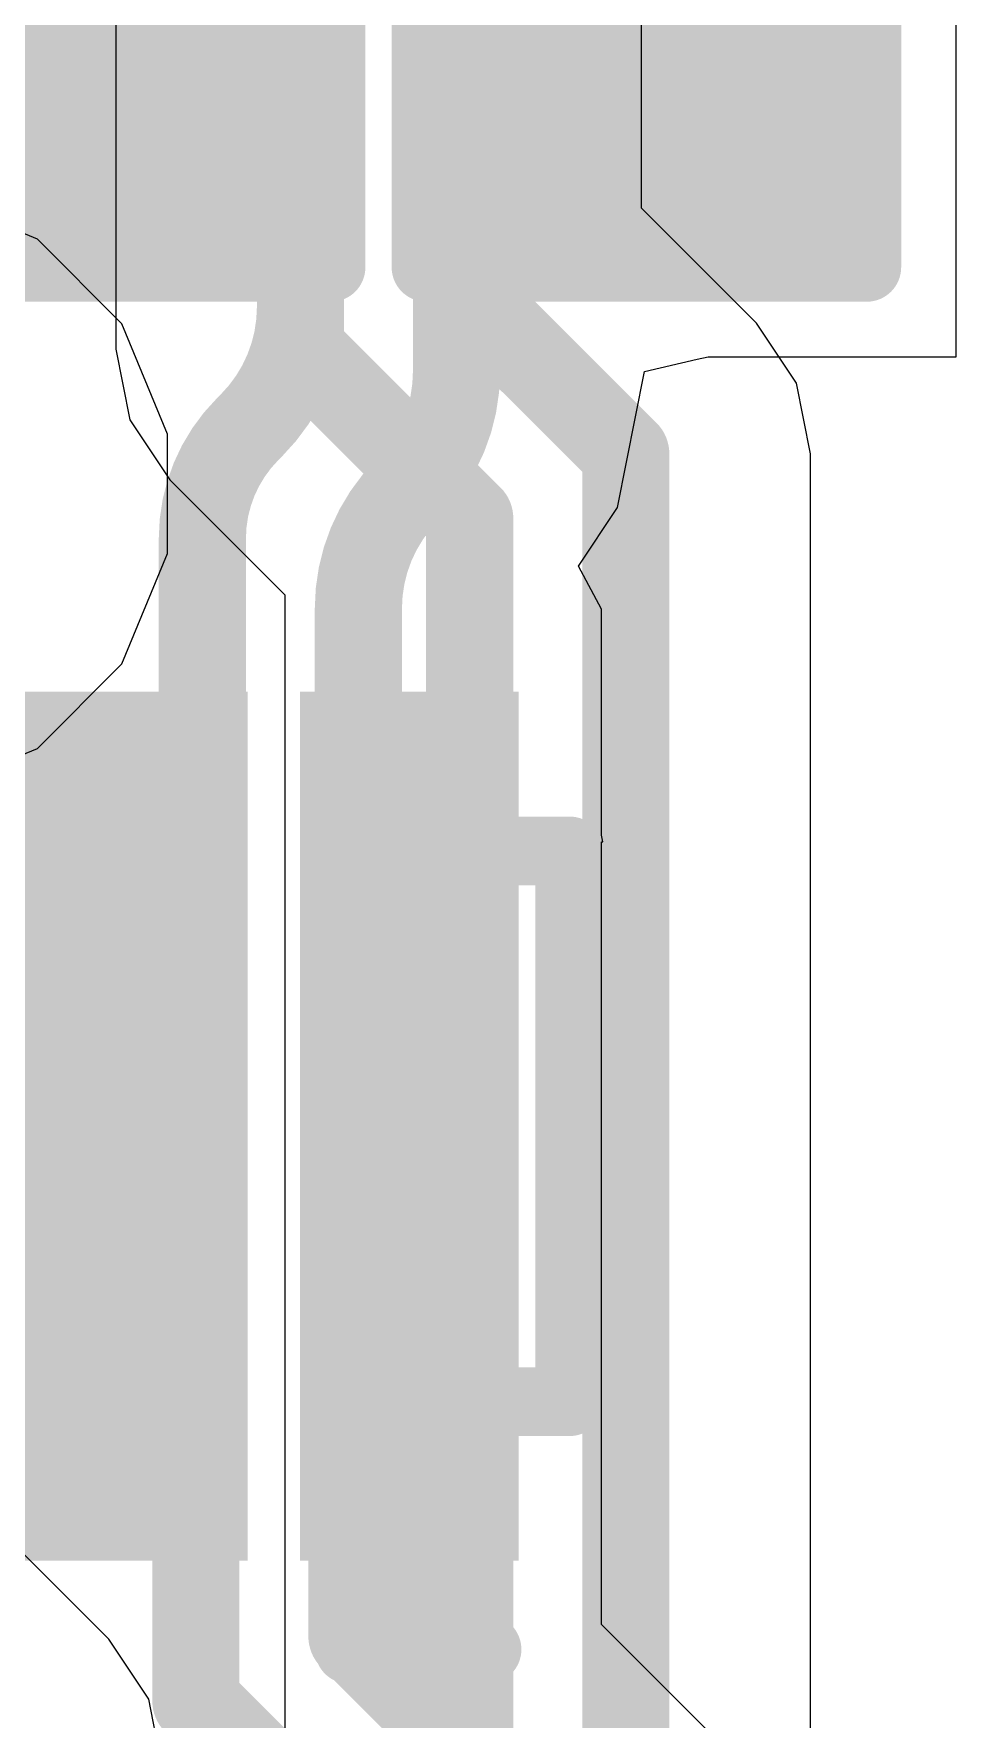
# Model space of a CAD drawing. Header units: inches. Extents: x 0 to 5271, y 0 to 5417.
# Drawn here: x 75.904 to 77.605, y 104.568 to 107.678 of the extents above; entities that cross this region are included whole.
import ezdxf

# ---------------------------------------------------------------- set-up
doc = ezdxf.new("R2010")
doc.units = ezdxf.units.IN
for name, color, linetype in [('Bottom Layer', 5, 'Continuous'), ('Bottom Overlay', 54, 'Continuous'), ('Bottom Paste', 16, 'Continuous'), ('Bottom Solder', 6, 'Continuous'), ('L2_GND1', 16, 'Continuous'), ('L4_PWR', 90, 'Continuous'), ('Top Layer', 1, 'Continuous')]:
    doc.layers.add(name, color=color, linetype=linetype)

# ---------------------------------------------------------------- blocks, each defined once
blk = doc.blocks.new('DFN2510_10L__B_75')
at = {"layer": 'Bottom Layer'}
for points in [[(-0.3, 2.1), (0.3, 2.1), (0.3, 1.9), (-0.3, 1.9)], [(0.5, 2.1), (1.1, 2.1), (1.1, 1.9), (0.5, 1.9)], [(-0.3, 1.6), (0.3, 1.6), (0.3, 1.4), (-0.3, 1.4)], [(0.5, 1.6), (1.1, 1.6), (1.1, 1.4), (0.5, 1.4)], [(-0.3, 1.2), (1.1, 1.2), (1.1, 0.8), (-0.3, 0.8)], [(-0.3, 0.6), (0.3, 0.6), (0.3, 0.4), (-0.3, 0.4)], [(0.5, 0.6), (1.1, 0.6), (1.1, 0.4), (0.5, 0.4)], [(-0.3, 0.1), (0.3, 0.1), (0.3, -0.1), (-0.3, -0.1)], [(0.5, 0.1), (1.1, 0.1), (1.1, -0.1), (0.5, -0.1)]]:
    blk.add_hatch(color=5, dxfattribs=at).paths.add_polyline_path(points)
at = {"layer": 'Bottom Paste'}
for points in [[(-0.3, 2.1), (0.3, 2.1), (0.3, 1.9), (-0.3, 1.9)], [(0.5, 2.1), (1.1, 2.1), (1.1, 1.9), (0.5, 1.9)], [(-0.3, 1.6), (0.3, 1.6), (0.3, 1.4), (-0.3, 1.4)], [(0.5, 1.6), (1.1, 1.6), (1.1, 1.4), (0.5, 1.4)], [(-0.3, 1.2), (1.1, 1.2), (1.1, 0.8), (-0.3, 0.8)], [(-0.3, 0.6), (0.3, 0.6), (0.3, 0.4), (-0.3, 0.4)], [(0.5, 0.6), (1.1, 0.6), (1.1, 0.4), (0.5, 0.4)], [(-0.3, 0.1), (0.3, 0.1), (0.3, -0.1), (-0.3, -0.1)], [(0.5, 0.1), (1.1, 0.1), (1.1, -0.1), (0.5, -0.1)]]:
    blk.add_hatch(color=16, dxfattribs=at).paths.add_polyline_path(points)
at = {"layer": 'Bottom Solder'}
for points in [[(-0.4016, 2.2016), (0.4016, 2.2016), (0.4016, 1.7984), (-0.4016, 1.7984)], [(0.3984, 2.2016), (1.2016, 2.2016), (1.2016, 1.7984), (0.3984, 1.7984)], [(-0.4016, 1.7016), (0.4016, 1.7016), (0.4016, 1.2984), (-0.4016, 1.2984)], [(0.3984, 1.7016), (1.2016, 1.7016), (1.2016, 1.2984), (0.3984, 1.2984)], [(-0.4016, 1.3016), (1.2016, 1.3016), (1.2016, 0.6984), (-0.4016, 0.6984)], [(-0.4016, 0.7016), (0.4016, 0.7016), (0.4016, 0.2984), (-0.4016, 0.2984)], [(0.3984, 0.7016), (1.2016, 0.7016), (1.2016, 0.2984), (0.3984, 0.2984)], [(-0.4016, 0.2016), (0.4016, 0.2016), (0.4016, -0.2016), (-0.4016, -0.2016)], [(0.3984, 0.2016), (1.2016, 0.2016), (1.2016, -0.2016), (0.3984, -0.2016)]]:
    blk.add_hatch(color=6, dxfattribs=at).paths.add_polyline_path(points)
at = {"layer": 'Bottom Overlay'}
for points in [[(-0.108, 2.2954, 0.127, 0.127, 0), (-0.108, 2.1938, 0.127, 0.127, 0)], [(-0.108, 2.2954, 0.127, 0.127, 0), (0.908, 2.2954, 0.127, 0.127, 0)], [(0.908, 2.2954, 0.127, 0.127, 0), (0.908, 2.1938, 0.127, 0.127, 0)], [(-0.5652, 0.111, 0.127, 0.127, 0), (-0.4382, -0.016, 0.127, 0.127, 0)], [(-0.5652, 0.111, 0.127, 0.127, 0), (-0.5652, -0.143, 0.127, 0.127, 0)], [(-0.4382, -0.016, 0.127, 0.127, 0), (-0.5652, -0.143, 0.127, 0.127, 0)], [(-0.108, -0.1938, 0.127, 0.127, 0), (-0.108, -0.2954, 0.127, 0.127, 0)], [(0.908, -0.1938, 0.127, 0.127, 0), (0.908, -0.2954, 0.127, 0.127, 0)], [(-0.108, -0.2954, 0.127, 0.127, 0), (0.908, -0.2954, 0.127, 0.127, 0)]]:
    blk.add_lwpolyline(points, format="xyseb", dxfattribs=at)
for points in [[(-0.1398, 2.2954, 0.0635, 0.0635, 1), (-0.0763, 2.2954, 0.0635, 0.0635, 1)], [(-0.1398, 2.2954, 0.0635, 0.0635, 1), (-0.0763, 2.2954, 0.0635, 0.0635, 1)], [(0.8762, 2.2954, 0.0635, 0.0635, 1), (0.9397, 2.2954, 0.0635, 0.0635, 1)], [(0.8762, 2.2954, 0.0635, 0.0635, 1), (0.9397, 2.2954, 0.0635, 0.0635, 1)], [(-0.1398, 2.1938, 0.0635, 0.0635, 1), (-0.0763, 2.1938, 0.0635, 0.0635, 1)], [(0.8762, 2.1938, 0.0635, 0.0635, 1), (0.9397, 2.1938, 0.0635, 0.0635, 1)], [(-0.597, 0.111, 0.0635, 0.0635, 1), (-0.5335, 0.111, 0.0635, 0.0635, 1)], [(-0.597, 0.111, 0.0635, 0.0635, 1), (-0.5335, 0.111, 0.0635, 0.0635, 1)], [(-0.47, -0.016, 0.0635, 0.0635, 1), (-0.4065, -0.016, 0.0635, 0.0635, 1)], [(-0.47, -0.016, 0.0635, 0.0635, 1), (-0.4065, -0.016, 0.0635, 0.0635, 1)], [(-0.597, -0.143, 0.0635, 0.0635, 1), (-0.5335, -0.143, 0.0635, 0.0635, 1)], [(-0.597, -0.143, 0.0635, 0.0635, 1), (-0.5335, -0.143, 0.0635, 0.0635, 1)], [(-0.1398, -0.1938, 0.0635, 0.0635, 1), (-0.0763, -0.1938, 0.0635, 0.0635, 1)], [(0.8762, -0.1938, 0.0635, 0.0635, 1), (0.9397, -0.1938, 0.0635, 0.0635, 1)], [(-0.1398, -0.2954, 0.0635, 0.0635, 1), (-0.0763, -0.2954, 0.0635, 0.0635, 1)], [(-0.1398, -0.2954, 0.0635, 0.0635, 1), (-0.0763, -0.2954, 0.0635, 0.0635, 1)], [(0.8762, -0.2954, 0.0635, 0.0635, 1), (0.9397, -0.2954, 0.0635, 0.0635, 1)], [(0.8762, -0.2954, 0.0635, 0.0635, 1), (0.9397, -0.2954, 0.0635, 0.0635, 1)]]:
    blk.add_lwpolyline(points, format="xyseb", close=True, dxfattribs=at)
blk = doc.blocks.new('CAP_0402_B_637')
at = {"layer": 'Bottom Layer'}
for points in [[(-0.2413, 0.3175), (-0.2413, -0.3175), (-0.6985, -0.3175), (-0.6985, 0.3175)], [(0.6985, 0.3175), (0.6985, -0.3175), (0.2413, -0.3175), (0.2413, 0.3175)]]:
    blk.add_hatch(color=5, dxfattribs=at).paths.add_polyline_path(points)
at = {"layer": 'Bottom Paste'}
for points in [[(-0.2413, 0.3175), (-0.2413, -0.3175), (-0.6985, -0.3175), (-0.6985, 0.3175)], [(0.6985, 0.3175), (0.6985, -0.3175), (0.2413, -0.3175), (0.2413, 0.3175)]]:
    blk.add_hatch(color=16, dxfattribs=at).paths.add_polyline_path(points)
at = {"layer": 'Bottom Solder'}
for points in [[(-0.1813, 0.3775), (-0.1813, -0.3775), (-0.7585, -0.3775), (-0.7585, 0.3775)], [(0.7585, 0.3775), (0.7585, -0.3775), (0.1813, -0.3775), (0.1813, 0.3775)]]:
    blk.add_hatch(color=6, dxfattribs=at).paths.add_polyline_path(points)
at = {"layer": 'Bottom Overlay'}
for points in [[(-0.7874, 0.4064, 0.127, 0.127, 0), (-0.7874, -0.4064, 0.127, 0.127, 0)], [(-0.7874, 0.4064, 0.127, 0.127, 0), (-0.2794, 0.4064, 0.127, 0.127, 0)], [(0.2794, 0.4064, 0.127, 0.127, 0), (0.7874, 0.4064, 0.127, 0.127, 0)], [(0.7874, 0.4064, 0.127, 0.127, 0), (0.7874, -0.4064, 0.127, 0.127, 0)], [(-0.7874, -0.4064, 0.127, 0.127, 0), (-0.2794, -0.4064, 0.127, 0.127, 0)], [(0.2794, -0.4064, 0.127, 0.127, 0), (0.7874, -0.4064, 0.127, 0.127, 0)]]:
    blk.add_lwpolyline(points, format="xyseb", dxfattribs=at)
for points in [[(-0.8192, 0.4064, 0.0635, 0.0635, 1), (-0.7557, 0.4064, 0.0635, 0.0635, 1)], [(-0.8192, 0.4064, 0.0635, 0.0635, 1), (-0.7557, 0.4064, 0.0635, 0.0635, 1)], [(-0.3112, 0.4064, 0.0635, 0.0635, 1), (-0.2477, 0.4064, 0.0635, 0.0635, 1)], [(0.2476, 0.4064, 0.0635, 0.0635, 1), (0.3111, 0.4064, 0.0635, 0.0635, 1)], [(0.7556, 0.4064, 0.0635, 0.0635, 1), (0.8191, 0.4064, 0.0635, 0.0635, 1)], [(0.7556, 0.4064, 0.0635, 0.0635, 1), (0.8191, 0.4064, 0.0635, 0.0635, 1)], [(-0.8192, -0.4064, 0.0635, 0.0635, 1), (-0.7557, -0.4064, 0.0635, 0.0635, 1)], [(-0.8192, -0.4064, 0.0635, 0.0635, 1), (-0.7557, -0.4064, 0.0635, 0.0635, 1)], [(-0.3112, -0.4064, 0.0635, 0.0635, 1), (-0.2477, -0.4064, 0.0635, 0.0635, 1)], [(0.2476, -0.4064, 0.0635, 0.0635, 1), (0.3111, -0.4064, 0.0635, 0.0635, 1)], [(0.7556, -0.4064, 0.0635, 0.0635, 1), (0.8191, -0.4064, 0.0635, 0.0635, 1)], [(0.7556, -0.4064, 0.0635, 0.0635, 1), (0.8191, -0.4064, 0.0635, 0.0635, 1)]]:
    blk.add_lwpolyline(points, format="xyseb", close=True, dxfattribs=at)
blk = doc.blocks.new('CAP_0402_B_638')
at = {"layer": 'Bottom Layer'}
for points in [[(-0.2413, 0.3175), (-0.2413, -0.3175), (-0.6985, -0.3175), (-0.6985, 0.3175)], [(0.6985, 0.3175), (0.6985, -0.3175), (0.2413, -0.3175), (0.2413, 0.3175)]]:
    blk.add_hatch(color=5, dxfattribs=at).paths.add_polyline_path(points)
at = {"layer": 'Bottom Paste'}
for points in [[(-0.2413, 0.3175), (-0.2413, -0.3175), (-0.6985, -0.3175), (-0.6985, 0.3175)], [(0.6985, 0.3175), (0.6985, -0.3175), (0.2413, -0.3175), (0.2413, 0.3175)]]:
    blk.add_hatch(color=16, dxfattribs=at).paths.add_polyline_path(points)
at = {"layer": 'Bottom Solder'}
for points in [[(-0.1813, 0.3775), (-0.1813, -0.3775), (-0.7585, -0.3775), (-0.7585, 0.3775)], [(0.7585, 0.3775), (0.7585, -0.3775), (0.1813, -0.3775), (0.1813, 0.3775)]]:
    blk.add_hatch(color=6, dxfattribs=at).paths.add_polyline_path(points)
at = {"layer": 'Bottom Overlay'}
for points in [[(-0.7874, 0.4064, 0.127, 0.127, 0), (-0.7874, -0.4064, 0.127, 0.127, 0)], [(-0.7874, 0.4064, 0.127, 0.127, 0), (-0.2794, 0.4064, 0.127, 0.127, 0)], [(0.2794, 0.4064, 0.127, 0.127, 0), (0.7874, 0.4064, 0.127, 0.127, 0)], [(0.7874, 0.4064, 0.127, 0.127, 0), (0.7874, -0.4064, 0.127, 0.127, 0)], [(-0.7874, -0.4064, 0.127, 0.127, 0), (-0.2794, -0.4064, 0.127, 0.127, 0)], [(0.2794, -0.4064, 0.127, 0.127, 0), (0.7874, -0.4064, 0.127, 0.127, 0)]]:
    blk.add_lwpolyline(points, format="xyseb", dxfattribs=at)
for points in [[(-0.8192, 0.4064, 0.0635, 0.0635, 1), (-0.7557, 0.4064, 0.0635, 0.0635, 1)], [(-0.8192, 0.4064, 0.0635, 0.0635, 1), (-0.7557, 0.4064, 0.0635, 0.0635, 1)], [(-0.3112, 0.4064, 0.0635, 0.0635, 1), (-0.2477, 0.4064, 0.0635, 0.0635, 1)], [(0.2476, 0.4064, 0.0635, 0.0635, 1), (0.3111, 0.4064, 0.0635, 0.0635, 1)], [(0.7556, 0.4064, 0.0635, 0.0635, 1), (0.8191, 0.4064, 0.0635, 0.0635, 1)], [(0.7556, 0.4064, 0.0635, 0.0635, 1), (0.8191, 0.4064, 0.0635, 0.0635, 1)], [(-0.8192, -0.4064, 0.0635, 0.0635, 1), (-0.7557, -0.4064, 0.0635, 0.0635, 1)], [(-0.8192, -0.4064, 0.0635, 0.0635, 1), (-0.7557, -0.4064, 0.0635, 0.0635, 1)], [(-0.3112, -0.4064, 0.0635, 0.0635, 1), (-0.2477, -0.4064, 0.0635, 0.0635, 1)], [(0.2476, -0.4064, 0.0635, 0.0635, 1), (0.3111, -0.4064, 0.0635, 0.0635, 1)], [(0.7556, -0.4064, 0.0635, 0.0635, 1), (0.8191, -0.4064, 0.0635, 0.0635, 1)], [(0.7556, -0.4064, 0.0635, 0.0635, 1), (0.8191, -0.4064, 0.0635, 0.0635, 1)]]:
    blk.add_lwpolyline(points, format="xyseb", close=True, dxfattribs=at)

msp = doc.modelspace()

# ---------------------------------------------------------------- linework, layer by layer
at = {"layer": 'Bottom Layer'}
for p, q in [((77.6054, 107.0822), (77.6054, 108.022)), ((77.0306, 107.0549), (77.1277, 107.0778)), ((77.1277, 107.0778), (77.1475, 107.0822)), ((77.1475, 107.0822), (77.6054, 107.0822)), ((76.9807, 106.8039), (77.0306, 107.0549)), ((76.9084, 106.6957), (76.9807, 106.8039)), ((76.9508, 106.6164), (76.9084, 106.6957)), ((76.9508, 106.1994), (76.9508, 106.6164)), ((76.9508, 106.6164), (76.9508, 106.6164)), ((76.9532, 106.1874), (76.9508, 106.1994)), ((76.9508, 105.5084), (76.9508, 106.1874)), ((76.9508, 106.1874), (76.9532, 106.1874)), ((76.9508, 104.7433), (76.9508, 105.5084)), ((77.2132, 104.4809), (76.9508, 104.7433))]:
    msp.add_line(p, q, dxfattribs=at)
for points in [[(76.0456, 107.5573, 0.1608, 0.1608, 0), (76.1556, 107.4472, 0.1608, 0.1608, 0)], [(76.9238, 107.4547, 0.1608, 0.1608, 0), (77.0339, 107.5648, 0.1608, 0.1608, 0)], [(76.2477, 107.4091, 0.1608, 0.1608, -0.198912), (76.1556, 107.4472, 0.1608, 0.1608, 0)], [(76.9238, 107.4547, 0.1608, 0.1608, -0.198877), (76.8318, 107.4166, 0.1608, 0.1608, 0)], [(76.9238, 107.4547, 0.1608, 0.1608, -0.198877), (76.8318, 107.4166, 0.1608, 0.1608, 0)], [(76.9238, 107.4547, 0.1608, 0.1608, -0.198877), (76.8318, 107.4166, 0.1608, 0.1608, 0)], [(76.9238, 107.4547, 0.1608, 0.1608, -0.198877), (76.8318, 107.4166, 0.1608, 0.1608, 0)], [(76.2477, 107.4091, 0.1608, 0.1608, -0.198912), (76.3398, 107.3709, 0.1608, 0.1608, 0)], [(76.7397, 107.3784, 0.1608, 0.1608, -0.198912), (76.8318, 107.4166, 0.1608, 0.1608, 0)], [(76.7397, 107.3784, 0.1608, 0.1608, -0.198912), (76.8318, 107.4166, 0.1608, 0.1608, 0)], [(76.7397, 107.3784, 0.1608, 0.1608, -0.198912), (76.8318, 107.4166, 0.1608, 0.1608, 0)], [(76.7397, 107.3784, 0.1608, 0.1608, -0.198912), (76.8318, 107.4166, 0.1608, 0.1608, 0)], [(76.3398, 107.3709, 0.1608, 0.1608, -0.198912), (76.3958, 107.2356, 0.1608, 0.1608, 0)], [(76.6836, 107.2432, 0.1608, 0.1608, -0.19884), (76.7397, 107.3784, 0.1608, 0.1608, 0)], [(76.3958, 107.1741, 0.1608, 0.1608, 0), (76.3958, 107.2357, 0.1608, 0.1608, 0)], [(76.6836, 107.2431, 0.1608, 0.1608, -0.00007), (76.6836, 107.2432, 0.1608, 0.1608, 0)], [(76.6836, 107.0549, 0.1608, 0.1608, 0), (76.6836, 107.2431, 0.1608, 0.1608, 0)], [(76.3958, 107.1741, 0.1608, 0.1608, -0.198905), (76.3053, 106.9556, 0.1608, 0.1608, 0)], [(76.6836, 107.0549, 0.1608, 0.1608, -0.198912), (76.5931, 106.8364, 0.1608, 0.1608, 0)], [(76.6836, 107.0549, 0.1608, 0.1608, -0.198912), (76.5931, 106.8364, 0.1608, 0.1608, 0)], [(76.6836, 107.0549, 0.1608, 0.1608, -0.198912), (76.5931, 106.8364, 0.1608, 0.1608, 0)], [(76.6836, 107.0549, 0.1608, 0.1608, -0.198912), (76.5931, 106.8364, 0.1608, 0.1608, 0)], [(76.2148, 106.7469, 0.1608, 0.1608, -0.19888), (76.2984, 106.9487, 0.1608, 0.1608, 0)], [(76.2148, 106.7469, 0.1608, 0.1608, -0.198898), (76.2984, 106.9487, 0.1608, 0.1608, 0)], [(76.2984, 106.9487, 0.1608, 0.1608, 0), (76.3054, 106.9556, 0.1608, 0.1608, 0)], [(76.5026, 106.6179, 0.1608, 0.1608, -0.198912), (76.5931, 106.8364, 0.1608, 0.1608, 0)], [(76.5026, 106.6179, 0.1608, 0.1608, -0.198912), (76.5931, 106.8364, 0.1608, 0.1608, 0)], [(76.5026, 106.6179, 0.1608, 0.1608, -0.198912), (76.5931, 106.8364, 0.1608, 0.1608, 0)], [(76.5026, 106.6179, 0.1608, 0.1608, -0.198912), (76.5931, 106.8364, 0.1608, 0.1608, 0)], [(76.2148, 106.4435, 0.1608, 0.1608, 0), (76.2148, 106.7469, 0.1608, 0.1608, 0)], [(76.5026, 106.4435, 0.1608, 0.1608, 0), (76.5026, 106.6179, 0.1608, 0.1608, 0)], [(76.2148, 106.4435, 0.1608, 0.1608, -0.198912), (76.1618, 106.3154, 0.1608, 0.1608, 0)], [(76.5557, 106.3154, 0.1608, 0.1608, -0.19889), (76.5026, 106.4435, 0.1608, 0.1608, 0)], [(76.5557, 106.3154, 0.1608, 0.1608, -0.19889), (76.5026, 106.4435, 0.1608, 0.1608, 0)], [(76.5557, 106.3154, 0.1608, 0.1608, -0.19889), (76.5026, 106.4435, 0.1608, 0.1608, 0)], [(76.5557, 106.3154, 0.1608, 0.1608, -0.19889), (76.5026, 106.4435, 0.1608, 0.1608, 0)], [(76.1087, 106.1874, 0.1608, 0.1608, -0.198912), (76.1618, 106.3154, 0.1608, 0.1608, 0)], [(76.5557, 106.3154, 0.1608, 0.1608, -0.198807), (76.6087, 106.1874, 0.1608, 0.1608, 0)], [(76.5557, 106.3154, 0.1608, 0.1608, -0.198807), (76.6087, 106.1874, 0.1608, 0.1608, 0)], [(76.5557, 106.3154, 0.1608, 0.1608, -0.198807), (76.6087, 106.1874, 0.1608, 0.1608, 0)], [(76.5557, 106.3154, 0.1608, 0.1608, -0.198912), (76.6087, 106.1874, 0.1608, 0.1608, 0)], [(76.1088, 106.0624, 0.1608, 0.1608, 0), (76.1088, 106.1873, 0.1608, 0.1608, 0)], [(76.6087, 106.1874, 0.1608, 0.1608, -0.000102), (76.6087, 106.1874, 0.1608, 0.1608, 0)], [(76.6087, 106.1874, 0.1608, 0.1608, -0.000102), (76.6087, 106.1874, 0.1608, 0.1608, 0)], [(76.6087, 106.0624, 0.1608, 0.1608, 0), (76.6087, 106.1873, 0.1608, 0.1608, 0)], [(76.0968, 106.0624, 0.1608, 0.1608, 0), (76.1088, 106.0624, 0.1608, 0.1608, 0)], [(76.1088, 105.8505, 0.1608, 0.1608, 0), (76.1088, 106.0624, 0.1608, 0.1608, 0)], [(76.5849, 105.8504, 0.1608, 0.1608, 0), (76.5849, 106.0624, 0.1608, 0.1608, 0)], [(76.5849, 106.0624, 0.1608, 0.1608, 0), (76.5968, 106.0624, 0.1608, 0.1608, 0)], [(76.1088, 105.8505, 0.1608, 0.1608, 0), (76.1556, 105.8036, 0.1608, 0.1608, 0)], [(76.538, 105.8036, 0.1608, 0.1608, 0), (76.5849, 105.8504, 0.1608, 0.1608, 0)], [(76.1556, 105.8036, 0.1608, 0.1608, 0), (76.2029, 105.8036, 0.1608, 0.1608, 0)], [(76.2029, 105.5212, 0.1608, 0.1608, 0), (76.2029, 105.8036, 0.1608, 0.1608, 0)], [(76.4907, 105.8036, 0.1608, 0.1608, 0), (76.538, 105.8036, 0.1608, 0.1608, 0)], [(76.4907, 105.5212, 0.1608, 0.1608, 0), (76.4907, 105.8036, 0.1608, 0.1608, 0)], [(76.0968, 105.4624, 0.1608, 0.1608, 0), (76.1556, 105.5212, 0.1608, 0.1608, 0)], [(76.1556, 105.5212, 0.1608, 0.1608, 0), (76.2029, 105.5212, 0.1608, 0.1608, 0)], [(76.4907, 105.5212, 0.1608, 0.1608, 0), (76.538, 105.5212, 0.1608, 0.1608, 0)], [(76.538, 105.5212, 0.1608, 0.1608, 0), (76.5968, 105.4624, 0.1608, 0.1608, 0)], [(76.0968, 105.2624, 0.1608, 0.1608, 0), (76.0968, 105.4624, 0.1608, 0.1608, 0)], [(76.5968, 105.2624, 0.1608, 0.1608, 0), (76.5968, 105.4624, 0.1608, 0.1608, 0)], [(76.0968, 105.2624, 0.1608, 0.1608, 0), (76.1088, 105.2624, 0.1608, 0.1608, 0)], [(76.1088, 105.0505, 0.1608, 0.1608, 0), (76.1088, 105.2624, 0.1608, 0.1608, 0)], [(76.5849, 105.0504, 0.1608, 0.1608, 0), (76.5849, 105.2624, 0.1608, 0.1608, 0)], [(76.5849, 105.2624, 0.1608, 0.1608, 0), (76.5968, 105.2624, 0.1608, 0.1608, 0)], [(76.1088, 105.0505, 0.1608, 0.1608, 0), (76.2029, 104.9563, 0.1608, 0.1608, 0)], [(76.4907, 104.9563, 0.1608, 0.1608, 0), (76.5849, 105.0504, 0.1608, 0.1608, 0)], [(76.2029, 104.9563, 0.1608, 0.1608, 0), (76.2029, 104.9563, 0.1608, 0.1608, 0)], [(76.2029, 104.602, 0.1608, 0.1608, 0), (76.2029, 104.9563, 0.1608, 0.1608, 0)], [(76.4907, 104.7212, 0.1608, 0.1608, 0), (76.4907, 104.9563, 0.1608, 0.1608, 0)], [(76.4907, 104.7212, 0.1608, 0.1608, 0), (77.0719, 104.14, 0.1608, 0.1608, 0)], [(76.2029, 104.602, 0.1608, 0.1608, 0), (76.9527, 103.8522, 0.1608, 0.1608, 0)]]:
    msp.add_lwpolyline(points, format="xyseb", dxfattribs=at)
for points in [[(76.0054, 107.5573, 0.0804, 0.0804, 1), (76.0858, 107.5573, 0.0804, 0.0804, 1)], [(76.9937, 107.5648, 0.0804, 0.0804, 1), (77.0741, 107.5648, 0.0804, 0.0804, 1)], [(76.1154, 107.4472, 0.0804, 0.0804, 1), (76.1958, 107.4472, 0.0804, 0.0804, 1)], [(76.1155, 107.4472, 0.0804, 0.0804, 1), (76.1958, 107.4472, 0.0804, 0.0804, 1)], [(76.8836, 107.4547, 0.0804, 0.0804, 1), (76.964, 107.4547, 0.0804, 0.0804, 1)], [(76.8836, 107.4547, 0.0804, 0.0804, 1), (76.964, 107.4547, 0.0804, 0.0804, 1)], [(76.8836, 107.4547, 0.0804, 0.0804, 1), (76.964, 107.4547, 0.0804, 0.0804, 1)], [(76.8836, 107.4547, 0.0804, 0.0804, 1), (76.964, 107.4547, 0.0804, 0.0804, 1)], [(76.8836, 107.4547, 0.0804, 0.0804, 1), (76.964, 107.4547, 0.0804, 0.0804, 1)], [(76.2075, 107.4091, 0.0804, 0.0804, 1), (76.2879, 107.4091, 0.0804, 0.0804, 1)], [(76.2075, 107.4091, 0.0804, 0.0804, 1), (76.2879, 107.4091, 0.0804, 0.0804, 1)], [(76.7916, 107.4166, 0.0804, 0.0804, 1), (76.872, 107.4166, 0.0804, 0.0804, 1)], [(76.7916, 107.4166, 0.0804, 0.0804, 1), (76.872, 107.4166, 0.0804, 0.0804, 1)], [(76.7916, 107.4166, 0.0804, 0.0804, 1), (76.872, 107.4166, 0.0804, 0.0804, 1)], [(76.7916, 107.4166, 0.0804, 0.0804, 1), (76.872, 107.4166, 0.0804, 0.0804, 1)], [(76.7916, 107.4166, 0.0804, 0.0804, 1), (76.872, 107.4166, 0.0804, 0.0804, 1)], [(76.7916, 107.4166, 0.0804, 0.0804, 1), (76.872, 107.4166, 0.0804, 0.0804, 1)], [(76.7916, 107.4166, 0.0804, 0.0804, 1), (76.872, 107.4166, 0.0804, 0.0804, 1)], [(76.7916, 107.4166, 0.0804, 0.0804, 1), (76.872, 107.4166, 0.0804, 0.0804, 1)], [(76.2996, 107.3709, 0.0804, 0.0804, 1), (76.38, 107.3709, 0.0804, 0.0804, 1)], [(76.2996, 107.3709, 0.0804, 0.0804, 1), (76.38, 107.3709, 0.0804, 0.0804, 1)], [(76.6995, 107.3784, 0.0804, 0.0804, 1), (76.7799, 107.3784, 0.0804, 0.0804, 1)], [(76.6995, 107.3784, 0.0804, 0.0804, 1), (76.7799, 107.3784, 0.0804, 0.0804, 1)], [(76.6995, 107.3784, 0.0804, 0.0804, 1), (76.7799, 107.3784, 0.0804, 0.0804, 1)], [(76.6995, 107.3784, 0.0804, 0.0804, 1), (76.7799, 107.3784, 0.0804, 0.0804, 1)], [(76.6995, 107.3784, 0.0804, 0.0804, 1), (76.7799, 107.3784, 0.0804, 0.0804, 1)], [(76.3556, 107.2357, 0.0804, 0.0804, 1), (76.436, 107.2357, 0.0804, 0.0804, 1)], [(76.3557, 107.2356, 0.0804, 0.0804, 1), (76.436, 107.2356, 0.0804, 0.0804, 1)], [(76.6434, 107.2432, 0.0804, 0.0804, 1), (76.7238, 107.2432, 0.0804, 0.0804, 1)], [(76.6434, 107.2432, 0.0804, 0.0804, 1), (76.7238, 107.2432, 0.0804, 0.0804, 1)], [(76.6434, 107.2431, 0.0804, 0.0804, 1), (76.7238, 107.2431, 0.0804, 0.0804, 1)], [(76.6434, 107.2431, 0.0804, 0.0804, 1), (76.7238, 107.2431, 0.0804, 0.0804, 1)], [(76.3556, 107.1741, 0.0804, 0.0804, 1), (76.436, 107.1741, 0.0804, 0.0804, 1)], [(76.3557, 107.1741, 0.0804, 0.0804, 1), (76.436, 107.1741, 0.0804, 0.0804, 1)], [(76.6434, 107.0549, 0.0804, 0.0804, 1), (76.7238, 107.0549, 0.0804, 0.0804, 1)], [(76.6434, 107.0549, 0.0804, 0.0804, 1), (76.7238, 107.0549, 0.0804, 0.0804, 1)], [(76.6434, 107.0549, 0.0804, 0.0804, 1), (76.7238, 107.0549, 0.0804, 0.0804, 1)], [(76.6434, 107.0549, 0.0804, 0.0804, 1), (76.7238, 107.0549, 0.0804, 0.0804, 1)], [(76.6434, 107.0549, 0.0804, 0.0804, 1), (76.7238, 107.0549, 0.0804, 0.0804, 1)], [(76.2582, 106.9487, 0.0804, 0.0804, 1), (76.3386, 106.9487, 0.0804, 0.0804, 1)], [(76.2582, 106.9487, 0.0804, 0.0804, 1), (76.3386, 106.9487, 0.0804, 0.0804, 1)], [(76.2582, 106.9487, 0.0804, 0.0804, 1), (76.3386, 106.9487, 0.0804, 0.0804, 1)], [(76.2652, 106.9556, 0.0804, 0.0804, 1), (76.3455, 106.9556, 0.0804, 0.0804, 1)], [(76.2651, 106.9556, 0.0804, 0.0804, 1), (76.3455, 106.9556, 0.0804, 0.0804, 1)], [(76.5529, 106.8364, 0.0804, 0.0804, 1), (76.6333, 106.8364, 0.0804, 0.0804, 1)], [(76.5529, 106.8364, 0.0804, 0.0804, 1), (76.6333, 106.8364, 0.0804, 0.0804, 1)], [(76.5529, 106.8364, 0.0804, 0.0804, 1), (76.6333, 106.8364, 0.0804, 0.0804, 1)], [(76.5529, 106.8364, 0.0804, 0.0804, 1), (76.6333, 106.8364, 0.0804, 0.0804, 1)], [(76.5529, 106.8364, 0.0804, 0.0804, 1), (76.6333, 106.8364, 0.0804, 0.0804, 1)], [(76.5529, 106.8364, 0.0804, 0.0804, 1), (76.6333, 106.8364, 0.0804, 0.0804, 1)], [(76.5529, 106.8364, 0.0804, 0.0804, 1), (76.6333, 106.8364, 0.0804, 0.0804, 1)], [(76.5529, 106.8364, 0.0804, 0.0804, 1), (76.6333, 106.8364, 0.0804, 0.0804, 1)], [(76.1746, 106.7469, 0.0804, 0.0804, 1), (76.255, 106.7469, 0.0804, 0.0804, 1)], [(76.1746, 106.7469, 0.0804, 0.0804, 1), (76.255, 106.7469, 0.0804, 0.0804, 1)], [(76.1746, 106.7469, 0.0804, 0.0804, 1), (76.255, 106.7469, 0.0804, 0.0804, 1)], [(76.4624, 106.6179, 0.0804, 0.0804, 1), (76.5428, 106.6179, 0.0804, 0.0804, 1)], [(76.4624, 106.6179, 0.0804, 0.0804, 1), (76.5428, 106.6179, 0.0804, 0.0804, 1)], [(76.4624, 106.6179, 0.0804, 0.0804, 1), (76.5428, 106.6179, 0.0804, 0.0804, 1)], [(76.4624, 106.6179, 0.0804, 0.0804, 1), (76.5428, 106.6179, 0.0804, 0.0804, 1)], [(76.4624, 106.6179, 0.0804, 0.0804, 1), (76.5428, 106.6179, 0.0804, 0.0804, 1)], [(76.1746, 106.4435, 0.0804, 0.0804, 1), (76.255, 106.4435, 0.0804, 0.0804, 1)], [(76.1746, 106.4435, 0.0804, 0.0804, 1), (76.255, 106.4435, 0.0804, 0.0804, 1)], [(76.4624, 106.4435, 0.0804, 0.0804, 1), (76.5428, 106.4435, 0.0804, 0.0804, 1)], [(76.4624, 106.4435, 0.0804, 0.0804, 1), (76.5428, 106.4435, 0.0804, 0.0804, 1)], [(76.4624, 106.4435, 0.0804, 0.0804, 1), (76.5428, 106.4435, 0.0804, 0.0804, 1)], [(76.4624, 106.4435, 0.0804, 0.0804, 1), (76.5428, 106.4435, 0.0804, 0.0804, 1)], [(76.4624, 106.4435, 0.0804, 0.0804, 1), (76.5428, 106.4435, 0.0804, 0.0804, 1)], [(76.1216, 106.3154, 0.0804, 0.0804, 1), (76.202, 106.3154, 0.0804, 0.0804, 1)], [(76.1216, 106.3154, 0.0804, 0.0804, 1), (76.202, 106.3154, 0.0804, 0.0804, 1)], [(76.5155, 106.3154, 0.0804, 0.0804, 1), (76.5959, 106.3154, 0.0804, 0.0804, 1)], [(76.5155, 106.3154, 0.0804, 0.0804, 1), (76.5959, 106.3154, 0.0804, 0.0804, 1)], [(76.5155, 106.3154, 0.0804, 0.0804, 1), (76.5959, 106.3154, 0.0804, 0.0804, 1)], [(76.5155, 106.3154, 0.0804, 0.0804, 1), (76.5959, 106.3154, 0.0804, 0.0804, 1)], [(76.5155, 106.3154, 0.0804, 0.0804, 1), (76.5959, 106.3154, 0.0804, 0.0804, 1)], [(76.5155, 106.3154, 0.0804, 0.0804, 1), (76.5959, 106.3154, 0.0804, 0.0804, 1)], [(76.5155, 106.3154, 0.0804, 0.0804, 1), (76.5959, 106.3154, 0.0804, 0.0804, 1)], [(76.5155, 106.3154, 0.0804, 0.0804, 1), (76.5959, 106.3154, 0.0804, 0.0804, 1)], [(76.0685, 106.1874, 0.0804, 0.0804, 1), (76.1489, 106.1874, 0.0804, 0.0804, 1)], [(76.0686, 106.1873, 0.0804, 0.0804, 1), (76.149, 106.1873, 0.0804, 0.0804, 1)], [(76.5685, 106.1874, 0.0804, 0.0804, 1), (76.6489, 106.1874, 0.0804, 0.0804, 1)], [(76.5685, 106.1874, 0.0804, 0.0804, 1), (76.6489, 106.1874, 0.0804, 0.0804, 1)], [(76.5685, 106.1874, 0.0804, 0.0804, 1), (76.6489, 106.1874, 0.0804, 0.0804, 1)], [(76.5685, 106.1874, 0.0804, 0.0804, 1), (76.6489, 106.1874, 0.0804, 0.0804, 1)], [(76.5685, 106.1874, 0.0804, 0.0804, 1), (76.6489, 106.1874, 0.0804, 0.0804, 1)], [(76.5685, 106.1873, 0.0804, 0.0804, 1), (76.6489, 106.1873, 0.0804, 0.0804, 1)], [(76.5685, 106.1874, 0.0804, 0.0804, 1), (76.6489, 106.1874, 0.0804, 0.0804, 1)], [(76.5685, 106.1874, 0.0804, 0.0804, 1), (76.6489, 106.1874, 0.0804, 0.0804, 1)], [(76.5685, 106.1874, 0.0804, 0.0804, 1), (76.6489, 106.1874, 0.0804, 0.0804, 1)], [(76.0566, 106.0624, 0.0804, 0.0804, 1), (76.137, 106.0624, 0.0804, 0.0804, 1)], [(76.0686, 106.0624, 0.0804, 0.0804, 1), (76.149, 106.0624, 0.0804, 0.0804, 1)], [(76.0686, 106.0624, 0.0804, 0.0804, 1), (76.149, 106.0624, 0.0804, 0.0804, 1)], [(76.0686, 106.0624, 0.0804, 0.0804, 1), (76.149, 106.0624, 0.0804, 0.0804, 1)], [(76.5447, 106.0624, 0.0804, 0.0804, 1), (76.6251, 106.0624, 0.0804, 0.0804, 1)], [(76.5447, 106.0624, 0.0804, 0.0804, 1), (76.6251, 106.0624, 0.0804, 0.0804, 1)], [(76.5566, 106.0624, 0.0804, 0.0804, 1), (76.637, 106.0624, 0.0804, 0.0804, 1)], [(76.5685, 106.0624, 0.0804, 0.0804, 1), (76.6489, 106.0624, 0.0804, 0.0804, 1)], [(76.0686, 105.8505, 0.0804, 0.0804, 1), (76.149, 105.8505, 0.0804, 0.0804, 1)], [(76.0686, 105.8505, 0.0804, 0.0804, 1), (76.149, 105.8505, 0.0804, 0.0804, 1)], [(76.5447, 105.8504, 0.0804, 0.0804, 1), (76.6251, 105.8504, 0.0804, 0.0804, 1)], [(76.5447, 105.8504, 0.0804, 0.0804, 1), (76.6251, 105.8504, 0.0804, 0.0804, 1)], [(76.1155, 105.8036, 0.0804, 0.0804, 1), (76.1958, 105.8036, 0.0804, 0.0804, 1)], [(76.1155, 105.8036, 0.0804, 0.0804, 1), (76.1958, 105.8036, 0.0804, 0.0804, 1)], [(76.1627, 105.8036, 0.0804, 0.0804, 1), (76.2431, 105.8036, 0.0804, 0.0804, 1)], [(76.1627, 105.8036, 0.0804, 0.0804, 1), (76.2431, 105.8036, 0.0804, 0.0804, 1)], [(76.4505, 105.8036, 0.0804, 0.0804, 1), (76.5309, 105.8036, 0.0804, 0.0804, 1)], [(76.4505, 105.8036, 0.0804, 0.0804, 1), (76.5309, 105.8036, 0.0804, 0.0804, 1)], [(76.4978, 105.8036, 0.0804, 0.0804, 1), (76.5782, 105.8036, 0.0804, 0.0804, 1)], [(76.4978, 105.8036, 0.0804, 0.0804, 1), (76.5782, 105.8036, 0.0804, 0.0804, 1)], [(76.1155, 105.5212, 0.0804, 0.0804, 1), (76.1958, 105.5212, 0.0804, 0.0804, 1)], [(76.1155, 105.5212, 0.0804, 0.0804, 1), (76.1958, 105.5212, 0.0804, 0.0804, 1)], [(76.1627, 105.5212, 0.0804, 0.0804, 1), (76.2431, 105.5212, 0.0804, 0.0804, 1)], [(76.1627, 105.5212, 0.0804, 0.0804, 1), (76.2431, 105.5212, 0.0804, 0.0804, 1)], [(76.4505, 105.5212, 0.0804, 0.0804, 1), (76.5309, 105.5212, 0.0804, 0.0804, 1)], [(76.4505, 105.5212, 0.0804, 0.0804, 1), (76.5309, 105.5212, 0.0804, 0.0804, 1)], [(76.4978, 105.5212, 0.0804, 0.0804, 1), (76.5782, 105.5212, 0.0804, 0.0804, 1)], [(76.4978, 105.5212, 0.0804, 0.0804, 1), (76.5782, 105.5212, 0.0804, 0.0804, 1)], [(76.0566, 105.4624, 0.0804, 0.0804, 1), (76.137, 105.4624, 0.0804, 0.0804, 1)], [(76.0566, 105.4624, 0.0804, 0.0804, 1), (76.137, 105.4624, 0.0804, 0.0804, 1)], [(76.5566, 105.4624, 0.0804, 0.0804, 1), (76.637, 105.4624, 0.0804, 0.0804, 1)], [(76.5566, 105.4624, 0.0804, 0.0804, 1), (76.637, 105.4624, 0.0804, 0.0804, 1)], [(76.0566, 105.2624, 0.0804, 0.0804, 1), (76.137, 105.2624, 0.0804, 0.0804, 1)], [(76.0566, 105.2624, 0.0804, 0.0804, 1), (76.137, 105.2624, 0.0804, 0.0804, 1)], [(76.0686, 105.2624, 0.0804, 0.0804, 1), (76.149, 105.2624, 0.0804, 0.0804, 1)], [(76.0686, 105.2624, 0.0804, 0.0804, 1), (76.149, 105.2624, 0.0804, 0.0804, 1)], [(76.5447, 105.2624, 0.0804, 0.0804, 1), (76.6251, 105.2624, 0.0804, 0.0804, 1)], [(76.5447, 105.2624, 0.0804, 0.0804, 1), (76.6251, 105.2624, 0.0804, 0.0804, 1)], [(76.5566, 105.2624, 0.0804, 0.0804, 1), (76.637, 105.2624, 0.0804, 0.0804, 1)], [(76.5566, 105.2624, 0.0804, 0.0804, 1), (76.637, 105.2624, 0.0804, 0.0804, 1)], [(76.0686, 105.0505, 0.0804, 0.0804, 1), (76.149, 105.0505, 0.0804, 0.0804, 1)], [(76.0686, 105.0505, 0.0804, 0.0804, 1), (76.149, 105.0505, 0.0804, 0.0804, 1)], [(76.5447, 105.0504, 0.0804, 0.0804, 1), (76.6251, 105.0504, 0.0804, 0.0804, 1)], [(76.5447, 105.0504, 0.0804, 0.0804, 1), (76.6251, 105.0504, 0.0804, 0.0804, 1)], [(76.1627, 104.9563, 0.0804, 0.0804, 1), (76.2431, 104.9563, 0.0804, 0.0804, 1)], [(76.1627, 104.9563, 0.0804, 0.0804, 1), (76.2431, 104.9563, 0.0804, 0.0804, 1)], [(76.1627, 104.9563, 0.0804, 0.0804, 1), (76.2431, 104.9563, 0.0804, 0.0804, 1)], [(76.1627, 104.9563, 0.0804, 0.0804, 1), (76.2431, 104.9563, 0.0804, 0.0804, 1)], [(76.4505, 104.9563, 0.0804, 0.0804, 1), (76.5309, 104.9563, 0.0804, 0.0804, 1)], [(76.4505, 104.9563, 0.0804, 0.0804, 1), (76.5309, 104.9563, 0.0804, 0.0804, 1)], [(76.4505, 104.7212, 0.0804, 0.0804, 1), (76.5309, 104.7212, 0.0804, 0.0804, 1)], [(76.4505, 104.7212, 0.0804, 0.0804, 1), (76.5309, 104.7212, 0.0804, 0.0804, 1)], [(76.1627, 104.602, 0.0804, 0.0804, 1), (76.2431, 104.602, 0.0804, 0.0804, 1)], [(76.1627, 104.602, 0.0804, 0.0804, 1), (76.2431, 104.602, 0.0804, 0.0804, 1)]]:
    msp.add_lwpolyline(points, format="xyseb", close=True, dxfattribs=at)
at = {"layer": 'L2_GND1'}
for p, q in [((75.9106, 107.299), (75.707, 107.3834)), ((76.0665, 107.1432), (75.9106, 107.299)), ((76.1508, 106.9396), (76.0665, 107.1432)), ((76.1508, 106.7192), (76.1508, 106.9396)), ((76.0665, 106.5156), (76.1508, 106.7192)), ((75.9106, 106.3597), (76.0665, 106.5156)), ((75.707, 106.2754), (75.9106, 106.3597))]:
    msp.add_line(p, q, dxfattribs=at)
at = {"layer": 'L4_PWR'}
for p, q in [((75.9106, 107.299), (75.707, 107.3834)), ((76.0665, 107.1432), (75.9106, 107.299)), ((76.1508, 106.9396), (76.0665, 107.1432)), ((76.1508, 106.7192), (76.1508, 106.9396)), ((76.0665, 106.5156), (76.1508, 106.7192)), ((75.9106, 106.3597), (76.0665, 106.5156)), ((75.707, 106.2754), (75.9106, 106.3597))]:
    msp.add_line(p, q, dxfattribs=at)
at = {"layer": 'Top Layer'}
for p, q in [((76.0549, 108.7676), (76.0549, 107.0961)), ((77.0246, 107.3566), (77.0246, 108.7676)), ((77.2369, 107.1443), (77.0246, 107.3566)), ((77.3108, 107.0337), (77.2369, 107.1443)), ((76.0549, 107.0961), (76.0549, 107.0961)), ((76.0549, 107.0961), (76.0809, 106.9657)), ((77.3367, 106.9032), (77.3108, 107.0337)), ((76.0809, 106.9657), (76.1548, 106.8551)), ((77.3367, 103.131), (77.3367, 106.9032)), ((77.3367, 106.9032), (77.3367, 106.9032)), ((76.1548, 106.8551), (76.3671, 106.6428)), ((76.3671, 106.6428), (76.3671, 104.4496)), ((76.0421, 104.7158), (75.3799, 105.378)), ((76.116, 104.6052), (76.0421, 104.7158)), ((76.0421, 104.7158), (76.0421, 104.7158)), ((76.1419, 104.4747), (76.116, 104.6052))]:
    msp.add_line(p, q, dxfattribs=at)
for points in [[(76.3959, 107.0961, 0.1608, 0.1608, 0), (76.3959, 109.0078, 0.1608, 0.1608, 0)], [(76.6837, 107.2153, 0.1608, 0.1608, 0), (76.6837, 109.0078, 0.1608, 0.1608, 0)], [(76.6837, 107.2153, 0.1608, 0.1608, 0), (76.9958, 106.9032, 0.1608, 0.1608, 0)], [(76.3959, 107.0961, 0.1608, 0.1608, 0), (76.708, 106.784, 0.1608, 0.1608, 0)], [(76.9958, 103.131, 0.1608, 0.1608, 0), (76.9958, 106.9032, 0.1608, 0.1608, 0)], [(76.708, 103.2502, 0.1608, 0.1608, 0), (76.708, 106.784, 0.1608, 0.1608, 0)]]:
    msp.add_lwpolyline(points, format="xyseb", dxfattribs=at)
for points in [[(76.6435, 107.2153, 0.0804, 0.0804, 1), (76.7239, 107.2153, 0.0804, 0.0804, 1)], [(76.6435, 107.2153, 0.0804, 0.0804, 1), (76.7239, 107.2153, 0.0804, 0.0804, 1)], [(76.3557, 107.0961, 0.0804, 0.0804, 1), (76.4361, 107.0961, 0.0804, 0.0804, 1)], [(76.3557, 107.0961, 0.0804, 0.0804, 1), (76.4361, 107.0961, 0.0804, 0.0804, 1)], [(76.9556, 106.9032, 0.0804, 0.0804, 1), (77.036, 106.9032, 0.0804, 0.0804, 1)], [(76.9556, 106.9032, 0.0804, 0.0804, 1), (77.036, 106.9032, 0.0804, 0.0804, 1)], [(76.6678, 106.784, 0.0804, 0.0804, 1), (76.7482, 106.784, 0.0804, 0.0804, 1)], [(76.6678, 106.784, 0.0804, 0.0804, 1), (76.7482, 106.784, 0.0804, 0.0804, 1)]]:
    msp.add_lwpolyline(points, format="xyseb", close=True, dxfattribs=at)

# ---------------------------------------------------------------- block references
at = {"rotation": 90}
for name, p in [('CAP_0402_B_638', (76.0456, 108.0347)), ('CAP_0402_B_637', (77.0339, 108.0347)), ('DFN2510_10L__B_75', (76.5968, 105.2624))]:
    msp.add_blockref(name, p, dxfattribs=at)

doc.saveas('drawing.dxf')
